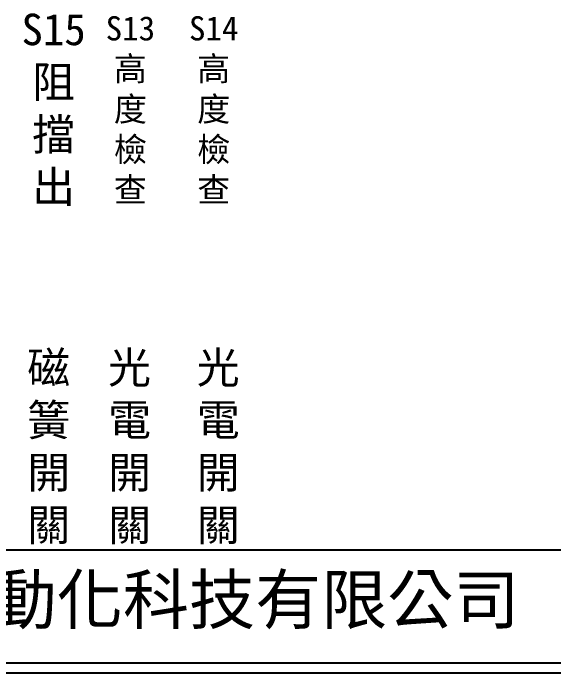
# Model space of a CAD drawing. Extents: x 325 to 612, y 3 to 207.
# Drawn here: x 391.3 to 458.2, y 3 to 84.7 of the extents above; entities that cross this region are included whole.
import ezdxf

# ---------------------------------------------------------------- set-up
doc = ezdxf.new("R2010")
doc.units = 0
doc.layers.add('圖框層', color=7, linetype='CONTINUOUS')
doc.layers.add('標尺寸層', color=3, linetype='CONTINUOUS')
doc.styles.add('CNS', font='romanc.shx', dxfattribs={"bigfont": 'chineset.shx'})
doc.styles.add('STSL', font='kaiu.ttf')

msp = doc.modelspace()

# ---------------------------------------------------------------- linework, layer by layer
at = {"layer": '圖框層', "color": 7}
for p, q in [((326.569, 18.25), (611.07, 18.25)), ((326.569, 4.25), (611.07, 4.25)), ((325.319, 3), (612.319, 3))]:
    msp.add_line(p, q, dxfattribs=at)

# ---------------------------------------------------------------- texts
at = {"layer": '圖框層', "color": 4, "style": 'STSL'}
msp.add_text('泓陞自動化科技有限公司', height=6, dxfattribs=at).set_placement((363.923, 9.076))
at = {"layer": '標尺寸層', "color": 7, "char_height": 3.9, "width": 4.96081, "attachment_point": 5, "style": 'CNS'}
for s, insert in [('{\\fDFKai-SB|b0|i0|c136|p65;S15阻擋出}', (396.258, 72.753)), ('{\\fDFKai-SB|b0|i0|c136|p65;\\H0.76923x;S13高度檢查}', (405.765, 72.749)), ('{\\fDFKai-SB|b0|i0|c136|p65;\\H0.76923x;S14高度檢查}', (416.085, 72.749)), ('{\\fDFKai-SB|b0|i0|c136|p65;磁簧開關}', (395.652, 30.853)), ('{\\fDFKai-SB|b0|i0|c136|p65;光電開關}', (405.666, 30.849)), ('{\\fDFKai-SB|b0|i0|c136|p65;光電開關}', (416.647, 30.849))]:
    msp.add_mtext(s, dxfattribs=dict(at, insert=insert))

doc.saveas('drawing.dxf')
